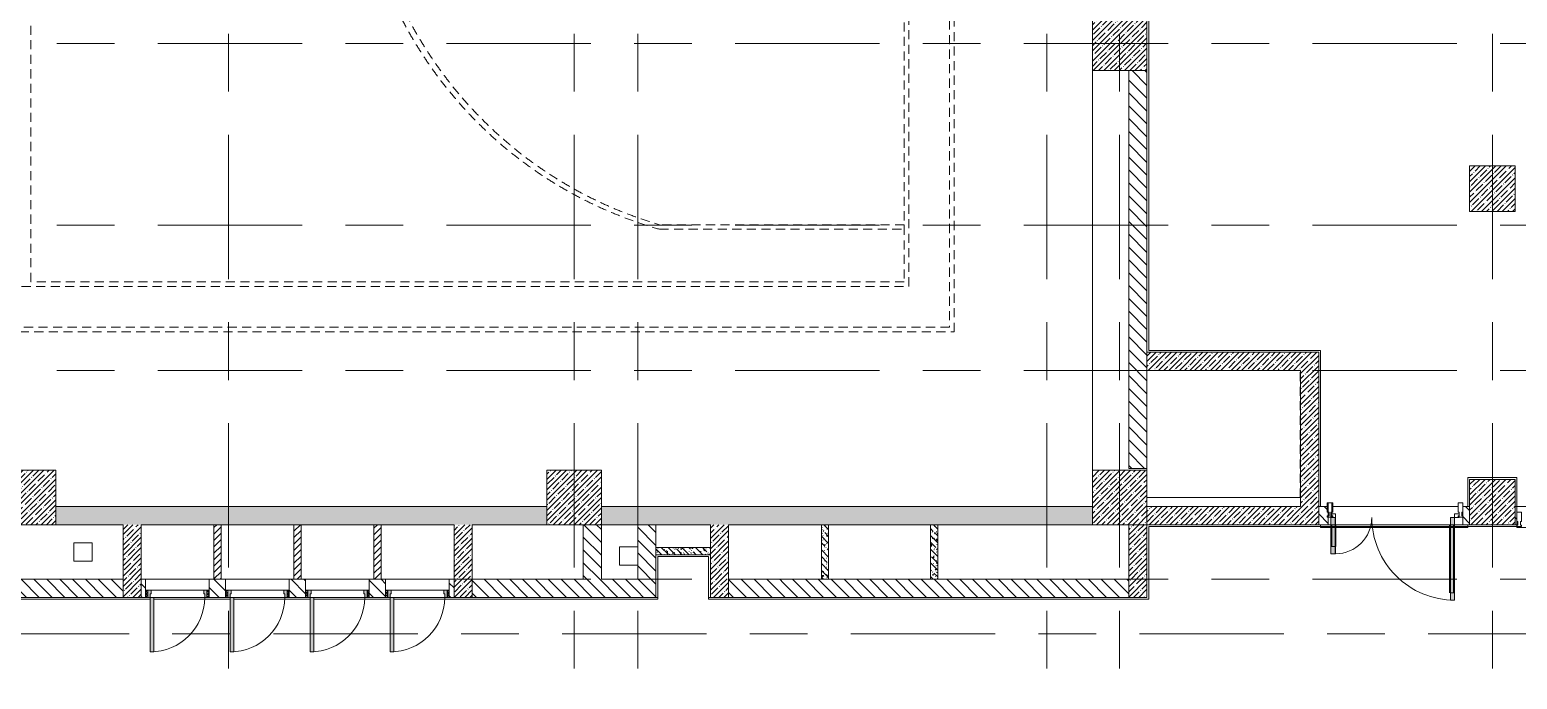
# Model space of a CAD drawing. Header units: millimetres. Extents: x 2623 to 216772, y -8553 to 29000.
# Drawn here: x 37088 to 53448, y 9999 to 17150 of the extents above; entities that cross this region are included whole.
import ezdxf

# ---------------------------------------------------------------- set-up
doc = ezdxf.new("R2010")
doc.units = ezdxf.units.MM
doc.linetypes.add('200_ШТРИХ__ш1_п0_6_', pattern=[160, 100, -60])
doc.linetypes.add('Осевая', pattern=[3175, 635, -476.25, 1587.5, -476.25])
for name, color, linetype, lineweight, true_color in [('A-DETL-GENF-4', 7, 'Continuous', 9, 0xaaaaaa), ('A-DETL-GENF-5', 7, 'Continuous', 9, 0xe2e2e2), ('A-DOOR-1', 7, 'Continuous', 9, 0xaaaaaa), ('A-DOOR-2', 7, 'Continuous', 9, 0xe2e2e2), ('A-DOOR-FRAM-1', 7, 'Continuous', 9, 0xe2e2e2), ('A-DOOR-FRAM-2', 7, 'Continuous', 9, 0xaaaaaa), ('A-FLOR-1', 7, 'Continuous', 9, 0xaaaaaa), ('I-WALL-1', 7, 'Continuous', 9, 0x787878)]:
    doc.layers.add(name, color=color, linetype=linetype, lineweight=lineweight, true_color=true_color)
for name, color, linetype, lineweight in [('A-DETL-MBND-1', 7, '200_ШТРИХ__ш1_п0_6_', 9), ('A-GLAZ-CWMG', 7, 'Continuous', 9), ('A-WALL-1', 7, 'Continuous', 13), ('I-WALL', 7, 'Continuous', 9), ('S-COLS', 7, 'Continuous', 9), ('Оси-2', 7, 'Осевая', 9)]:
    doc.layers.add(name, color=color, linetype=linetype, lineweight=lineweight)
pattern_1 = [(135, (-17385.51, 0), (-70.71068, -70.71068), [])]
pattern_2 = [(45, (-17385.51, 0), (-57.02463, 57.02463), []), (45, (-17328.49, 0), (-57.02463, 57.02463), [100.806, -20.161, 3.353, -16.808])]
pattern_3 = [(135, (-17385.51, 0), (-75.43415, -75.43415), [106.68, -17.78, 3.556, -17.78]), (135, (-17385.51, 75.39), (-75.43415, -75.43415), []), (50, (-17385.51, 0), (127.52922, -11.15758), [13.335, -146.685]), (355, (-17385.51, 0), (-24.66966, 133.74002), [10.668, -117.348]), (100.451, (-17374.89, -0.93), (102.85973, 122.58178), [11.333, -124.663]), (46.184, (-17385.51, 35.56), (189.75516, -29.43036), [20.002, -220.027]), (96.636, (-17369.7, 33.1), (166.1822, 173.1996), [17, -186.995]), (351.184, (-17385.51, 35.56), (166.18393, 173.1976), [16.002, -176.022]), (21, (-17367.73, 26.67), (106.13027, -71.58603), [13.335, -146.685]), (326, (-17367.73, 26.67), (43.26188, 128.93175), [10.668, -117.348]), (71.451, (-17358.89, 20.7), (149.39198, 57.34505), [11.333, -124.663]), (37.5, (-17385.513, 0), (2.162228, 59.188357), [3.353, -112.573, 3.353, -115.773, -117.792]), (37.5, (-17385.513, 0), (2.162228, 59.188357), [-235.052, 3.353, -114.44]), (7.5, (-17385.51, 0), (46.77386, 70.12615), [3.353, -64.567, 3.353, -109.906, -44.894]), (7.5, (-17385.51, 0), (46.77386, 70.12615), [-181.178, 3.353, -41.542]), (327.5, (-17425.16, 0), (94.91367, -4.010093), [3.353, -41.097, 3.353, -135.331, -184.023]), (327.5, (-17425.16, 0), (94.91367, -4.010093), [-183.134, 3.353, -180.67]), (317.5, (-17442.94, 0), (103.69057, 17.79882), [3.353, -54.432, 3.353, -88.748, -130.683]), (317.5, (-17442.94, 0), (103.69057, 17.79882), [-149.885, 3.353, -127.33])]
pattern_4 = [(45, (-17385.513, 0), (-35.35534, 35.35534), [])]

# ---------------------------------------------------------------- blocks, each defined once
blk = doc.blocks.new('BSC_Колонна _Прямоугольная - 600х600-23205240-План монтажа стен и перегородок 3 этажа в осях 12-23')
at = {"layer": 'S-COLS'}
h = blk.add_hatch(dxfattribs=at)
h.set_pattern_fill('FP_18', color=256, style=0, pattern_type=2)
h.set_pattern_definition([(45, (-66460, -12000), (-57.02463, 57.02463), []), (45, (-66402.975, -12000), (-57.02463, 57.02463), [100.806, -20.161, 3.353, -16.808])])
h.paths.add_polyline_path([(-300, -300), (300, -300), (300, 300), (-300, 300), (-300, -177)])
for p, q in [((300, 300), (-300, 300)), ((-300, 300), (-300, -300)), ((300, -300), (300, 300)), ((-300, -300), (300, -300))]:
    blk.add_line(p, q, dxfattribs=at)
blk = doc.blocks.new('BSC_Колонна _Прямоугольная - 600х600-V14-План монтажа стен и перегородок 3 этажа в осях 12-23')
at = {"layer": 'S-COLS'}
h = blk.add_hatch(dxfattribs=at)
h.set_pattern_fill('FP_19', color=256, style=0, pattern_type=2)
h.set_pattern_definition([(45, (-66460, -17000), (-57.02463, 57.02463), []), (45, (-66402.975, -17000), (-57.02463, 57.02463), [100.806, -20.161, 3.353, -16.808])])
h.paths.add_polyline_path([(-300, -300), (300, -300), (300, 300), (-300, 300), (-300, 7)])
for p, q in [((300, 300), (-300, 300)), ((-300, 300), (-300, -300)), ((300, -300), (300, 300)), ((-300, -300), (300, -300))]:
    blk.add_line(p, q, dxfattribs=at)
blk = doc.blocks.new('BSC_Колонна _Прямоугольная - 600х600-23205375-План монтажа стен и перегородок 3 этажа в осях 12-23')
at = {"layer": 'S-COLS'}
h = blk.add_hatch(dxfattribs=at)
h.set_pattern_fill('FP_25', color=256, style=0, pattern_type=2)
h.set_pattern_definition([(45, (-54460, -12000), (-57.02463, 57.02463), []), (45, (-54402.975, -12000), (-57.02463, 57.02463), [100.806, -20.161, 3.353, -16.808])])
h.paths.add_polyline_path([(-300, -300), (300, -300), (300, 300), (-300, 300), (-300, -177)])
for p, q in [((300, 300), (-300, 300)), ((-300, 300), (-300, -300)), ((300, -300), (300, 300)), ((-300, -300), (300, -300))]:
    blk.add_line(p, q, dxfattribs=at)
blk = doc.blocks.new('BSC_Колонна _Прямоугольная - 600х600-V20-План монтажа стен и перегородок 3 этажа в осях 12-23')
at = {"layer": 'S-COLS'}
h = blk.add_hatch(dxfattribs=at)
h.set_pattern_fill('FP_32', color=256, style=0, pattern_type=2)
h.set_pattern_definition([(45, (-60460, -12000), (-57.02463, 57.02463), []), (45, (-60402.975, -12000), (-57.02463, 57.02463), [100.806, -20.161, 3.353, -16.808])])
h.paths.add_polyline_path([(-300, -300), (300, -300), (300, 300), (-300, 300), (-300, -177)])
for p, q in [((300, 300), (-300, 300)), ((-300, 300), (-300, -300)), ((300, -300), (300, 300)), ((-300, -300), (300, -300))]:
    blk.add_line(p, q, dxfattribs=at)
blk = doc.blocks.new('BSC_Колонна _Прямоугольная - 500х500-V28-План монтажа стен и перегородок 3 этажа в осях 12-23')
at = {"layer": 'S-COLS'}
h = blk.add_hatch(dxfattribs=at)
h.set_pattern_fill('FP_43', color=256, style=0, pattern_type=2)
h.set_pattern_definition([(45, (-70560, -15400), (-57.02463, 57.02463), []), (45, (-70502.975, -15400), (-57.02463, 57.02463), [100.806, -20.161, 3.353, -16.808])])
h.paths.add_polyline_path([(-250, -250), (250, -250), (250, 250), (-250, 250)])
for p, q in [((250, 250), (-250, 250)), ((-250, 250), (-250, -250)), ((250, -250), (250, 250)), ((-250, -250), (250, -250))]:
    blk.add_line(p, q, dxfattribs=at)
blk = doc.blocks.new('110_Дверь_СКБ_1Ст - д-18 700x2100h_Технический шкаф ЭОМ и СС-V34-План монтажа стен и перегородок 3 этажа в осях 12-23')
at = {"layer": 'A-DOOR-1'}
h = blk.add_hatch(dxfattribs=at)
h.set_pattern_fill('FP_48', color=256, style=0, pattern_type=2)
h.set_pattern_definition([(135, (1951.41, 164.685), (-14.14214, -14.14214), []), (225, (1951.41, 164.685), (14.14214, -14.14214), [])])
h.paths.add_polyline_path([(362.5, 100), (337.5, 100), (337.5, 20), (362.5, 20), (362.5, 40.9)])
at = {"layer": 'A-DOOR-2'}
h = blk.add_hatch(color=256, dxfattribs=at)
h.paths.add_polyline_path([(-312.5, 100), (-312.5, 20), (-277.5, 20), (-277.5, 60), (-287.5, 60), (-287.5, 100)])
h.paths.add_polyline_path([(337.5, 100), (312.5, 100), (312.5, 60), (302.5, 60), (302.5, 20), (337.5, 20), (337.5, 40.9)])
at = {"layer": 'A-DOOR-FRAM-1'}
blk.add_hatch(color=256, dxfattribs=at).paths.add_polyline_path([(272.5, 700), (272.5, 100), (312.5, 100), (312.5, 700)])
at = {"layer": 'A-DOOR-FRAM-2'}
h = blk.add_hatch(dxfattribs=at)
h.set_pattern_fill('FP_49', color=256, style=0, pattern_type=2)
h.set_pattern_definition([(45, (-171.384, 164.685), (-14.1421, 14.1421), []), (135, (-171.384, 164.685), (-14.1421, -14.1421), [])])
h.paths.add_polyline_path([(-312.5, 100), (-337.5, 100), (-337.5, 20), (-312.5, 20), (-312.5, 40.9)])
at = {"layer": 'A-DOOR-1'}
for p, q in [((312.5, 700), (272.5, 700)), ((272.5, 700), (272.5, 100)), ((312.5, 100), (312.5, 700)), ((272.5, 100), (312.5, 100))]:
    blk.add_line(p, q, dxfattribs=at)
blk.add_arc((312.5, 100), 600, 90, 180, dxfattribs=at)
at = {"layer": 'A-DOOR-FRAM-2'}
for p, q in [((-312.5, 100), (-337.5, 100)), ((-337.5, 100), (-337.5, 20)), ((-337.5, 20), (-312.5, 20)), ((-287.5, 100), (-312.5, 100)), ((-312.5, 100), (-312.5, 20)), ((-312.5, 20), (-312.5, 100)), ((-312.5, 20), (-277.5, 20)), ((-287.5, 60), (-287.5, 100)), ((-287.5, 100), (272.5, 100)), ((-277.5, 60), (-287.5, 60)), ((-277.5, 20), (-277.5, 60)), ((302.5, 20), (-277.5, 20)), ((312.5, 60), (302.5, 60)), ((302.5, 60), (302.5, 20)), ((302.5, 20), (337.5, 20)), ((312.5, 100), (312.5, 60)), ((337.5, 100), (312.5, 100)), ((337.5, 20), (337.5, 100)), ((362.5, 100), (337.5, 100)), ((337.5, 100), (337.5, 20)), ((337.5, 20), (362.5, 20)), ((362.5, 20), (362.5, 100))]:
    blk.add_line(p, q, dxfattribs=at)
blk = doc.blocks.new('Прямоугольный импост - Импост структурный с накладкой - 160мм Темный-33326475-План монтажа стен и перегородок 3 этажа в осях 12-23')
at = {"layer": 'A-GLAZ-CWMG'}
for p, q in [((-50, 40), (-50, 140)), ((-50, 140), (0, 140)), ((-40, 40), (-50, 40)), ((-50, -17), (-50, 0)), ((-50, 0), (-40, 0)), ((-40, 0), (-40, 40)), ((-10, 40), (-10, 0)), ((0, 40), (-10, 40)), ((-10, 0), (0, 0)), ((0, 140), (0, 40)), ((0, 0), (0, -17)), ((0, -17), (-50, -17))]:
    blk.add_line(p, q, dxfattribs=at)
blk = doc.blocks.new('Дверь_Витражная_остекление_ - ВВ-6 остекление-32274838-План монтажа стен и перегородок 3 этажа в осях 12-23')
at = {"layer": 'A-DETL-GENF-5'}
for points in [[(-655, 930), (-655, 20), (-610, 20), (-610, 930)], [(660, 420), (660, 20), (705, 20), (705, 420), (666, 420)]]:
    blk.add_hatch(color=256, dxfattribs=at).paths.add_polyline_path(points)
at = {"layer": 'A-DETL-GENF-4'}
for p, q in [((-655, 930), (-610, 930)), ((-655, 930), (-655, 20)), ((-610, 930), (-655, 930)), ((-655, 930), (-655, 20)), ((-655, 850), (-610, 850)), ((-645, 850), (-645, 100)), ((-610, 930), (-610, 20)), ((-610, 20), (-610, 930)), ((-601, 850), (-601, 100)), ((651, 340), (651, 100)), ((705, 420), (660, 420)), ((660, 420), (660, 20)), ((705, 420), (660, 420)), ((660, 420), (660, 20)), ((705, 340), (660, 340)), ((695, 340), (695, 100)), ((705, 420), (705, 20)), ((705, 20), (705, 420)), ((-655, 100), (-610, 100)), ((-610, 20), (-655, 20)), ((-655, 20), (-610, 20)), ((705, 100), (660, 100))]:
    blk.add_line(p, q, dxfattribs=at)
at = {"layer": 'A-DOOR-1'}
for p, q in [((-655, 930), (-655, 20)), ((655, 420), (655, 20)), ((-655, 20), (-705, 20)), ((-705, 20), (-705, -20)), ((-655, -20), (-655, 20)), ((705, 20), (655, 20)), ((655, 20), (655, -20)), ((705, -20), (705, 20)), ((-705, -20), (-655, -20)), ((655, -20), (705, -20))]:
    blk.add_line(p, q, dxfattribs=at)
for centre, radius, start, end in [((-655, 20), 910, 360, 90), ((655, 20), 400, 90, 180)]:
    blk.add_arc(centre, radius, start, end, dxfattribs=at)
blk = doc.blocks.new('Прямоугольный импост - Импост структурный с накладкой - 160мм Темный-33326241-План монтажа стен и перегородок 3 этажа в осях 12-23')
at = {"layer": 'A-GLAZ-CWMG'}
for p, q in [((-25, 40), (-25, 140)), ((-25, 140), (25, 140)), ((-15, 40), (-25, 40)), ((-25, -17), (-25, 0)), ((-25, 0), (-15, 0)), ((-15, 0), (-15, 40)), ((15, 40), (15, 0)), ((25, 40), (15, 40)), ((15, 0), (25, 0)), ((25, 140), (25, 40)), ((25, 0), (25, -17)), ((25, -17), (-25, -17))]:
    blk.add_line(p, q, dxfattribs=at)
blk = doc.blocks.new('Прямоугольный импост - Импост структурный с накладкой - 160мм Темный-33326242-План монтажа стен и перегородок 3 этажа в осях 12-23')
at = {"layer": 'A-GLAZ-CWMG'}
for p, q in [((0, 140), (-50, 140)), ((-50, 140), (-50, 40)), ((-50, 40), (-40, 40)), ((-40, 0), (-50, 0)), ((-50, 0), (-50, -17)), ((-40, 40), (-40, 0)), ((-10, 0), (-10, 40)), ((-10, 40), (0, 40)), ((0, 0), (-10, 0)), ((0, 40), (0, 140)), ((0, -17), (0, 0)), ((-50, -17), (0, -17))]:
    blk.add_line(p, q, dxfattribs=at)
blk = doc.blocks.new('Прямоугольный импост - Импост структурный с накладкой - 160мм Темный-33326237-План монтажа стен и перегородок 3 этажа в осях 12-23')
at = {"layer": 'A-GLAZ-CWMG'}
for p, q in [((-50, 40), (-50, 140)), ((-50, 140), (0, 140)), ((-40, 40), (-50, 40)), ((-50, -17), (-50, 0)), ((-50, 0), (-40, 0)), ((-40, 0), (-40, 40)), ((-10, 40), (-10, 0)), ((0, 40), (-10, 40)), ((-10, 0), (0, 0)), ((0, 140), (0, 40)), ((0, 0), (0, -17)), ((0, -17), (-50, -17))]:
    blk.add_line(p, q, dxfattribs=at)

msp = doc.modelspace()

# ---------------------------------------------------------------- hatches: boundary and pattern name
at = {"layer": 'I-WALL'}
h = msp.add_hatch(dxfattribs=at)
h.set_pattern_fill('FP_24', color=256, style=0, pattern_type=2)
h.set_pattern_definition(pattern_1)
h.paths.add_polyline_path([(49374.5, 12320), (49374.5, 16700), (49174.5, 16700), (49174.5, 12320)])
h.paths.add_polyline_path([(49374.5, 17300), (49374.5, 26500), (49174.5, 26500), (49174.5, 17300)])
h = msp.add_hatch(dxfattribs=at)
h.set_pattern_fill('FP_20', color=256, style=0, pattern_type=2)
h.set_pattern_definition(pattern_2)
h.paths.add_polyline_path([(51064.5, 13400), (51064.5, 13600), (49374.5, 13600), (49374.5, 13400), (49983.7, 13400)])
h = msp.add_hatch(dxfattribs=at)
h.set_pattern_fill('FP_20', color=256, style=0, pattern_type=2)
h.set_pattern_definition(pattern_2)
h.paths.add_polyline_path([(51074.3, 11700), (51264.5, 11700), (51264.5, 13600), (51064.5, 13600), (51064.5, 11700)])
h = msp.add_hatch(dxfattribs=at)
h.set_pattern_fill('FP_20', color=256, style=0, pattern_type=2)
h.set_pattern_definition(pattern_2)
h.paths.add_polyline_path([(46994.5, 11700), (48774.5, 11700), (48774.5, 11900), (43374.5, 11900), (43374.5, 11700), (45874.5, 11700)])
h.paths.add_polyline_path([(42774.5, 11700), (42774.5, 11900), (37374.5, 11900), (37374.5, 11700), (42713, 11700)])
h = msp.add_hatch(dxfattribs=at)
h.set_pattern_fill('FP_20', color=256, style=0, pattern_type=2)
h.set_pattern_definition(pattern_2)
h.paths.add_polyline_path([(51064.5, 11700), (51064.5, 11900), (49374.5, 11900), (49374.5, 11700), (50710.7, 11700)])
h = msp.add_hatch(dxfattribs=at)
h.set_pattern_fill('FP_24', color=256, style=0, pattern_type=2)
h.set_pattern_definition(pattern_1)
h.paths.add_polyline_path([(56154.5, 11700), (56154.5, 11900), (56134.5, 11900), (56134.5, 11700)])
h.paths.add_polyline_path([(52924.5, 11700), (52924.5, 11900), (52848.5, 11900), (52848.5, 11700), (52891.9, 11700)])
h.paths.add_polyline_path([(53444.5, 11700), (53444.5, 11900), (53424.5, 11900), (53424.5, 11700)])
h.paths.add_polyline_path([(51368.5, 11700), (51368.5, 11900), (51264.5, 11900), (51264.5, 11700)])
h = msp.add_hatch(dxfattribs=at)
h.set_pattern_fill('FP_20', color=256, style=0, pattern_type=2)
h.set_pattern_definition(pattern_2)
h.paths.add_polyline_path([(38114.5, 10900), (38314.5, 10900), (38314.5, 11700), (38114.5, 11700), (38114.5, 10959.1)])
h = msp.add_hatch(dxfattribs=at)
h.set_pattern_fill('FP_40', color=256, style=0, pattern_type=2)
h.set_pattern_definition(pattern_4)
h.paths.add_polyline_path([(39193.7, 11100), (39193.7, 11700), (39113.7, 11700), (39113.7, 11100)])
h = msp.add_hatch(dxfattribs=at)
h.set_pattern_fill('FP_40', color=256, style=0, pattern_type=2)
h.set_pattern_definition(pattern_4)
h.paths.add_polyline_path([(40073.7, 11100), (40073.7, 11700), (39993.7, 11700), (39993.7, 11100)])
h = msp.add_hatch(dxfattribs=at)
h.set_pattern_fill('FP_40', color=256, style=0, pattern_type=2)
h.set_pattern_definition(pattern_4)
h.paths.add_polyline_path([(40953.7, 11100), (40953.7, 11700), (40873.7, 11700), (40873.7, 11100)])
h = msp.add_hatch(dxfattribs=at)
h.set_pattern_fill('FP_20', color=256, style=0, pattern_type=2)
h.set_pattern_definition(pattern_2)
h.paths.add_polyline_path([(41954.5, 10900), (41954.5, 11700), (41754.5, 11700), (41754.5, 10900)])
h = msp.add_hatch(dxfattribs=at)
h.set_pattern_fill('FP_24', color=256, style=0, pattern_type=2)
h.set_pattern_definition(pattern_1)
h.paths.add_polyline_path([(43374.5, 11100), (43374.5, 11700), (43174.5, 11700), (43174.5, 11100)])
h = msp.add_hatch(dxfattribs=at)
h.set_pattern_fill('FP_24', color=256, style=0, pattern_type=2)
h.set_pattern_definition(pattern_1)
h.paths.add_polyline_path([(43974.5, 10900), (43974.5, 11700), (43774.5, 11700), (43774.5, 10900)])
h = msp.add_hatch(dxfattribs=at)
h.set_pattern_fill('FP_20', color=256, style=0, pattern_type=2)
h.set_pattern_definition(pattern_2)
h.paths.add_polyline_path([(44774.5, 10900), (44774.5, 11700), (44574.5, 11700), (44574.5, 10900)])
h = msp.add_hatch(dxfattribs=at)
h.set_pattern_fill('FP_20', color=256, style=0, pattern_type=2)
h.set_pattern_definition(pattern_2)
h.paths.add_polyline_path([(49374.5, 10900), (49374.5, 11700), (49174.5, 11700), (49174.5, 10900)])
h = msp.add_hatch(dxfattribs=at)
h.set_pattern_fill('FP_24', color=256, style=0, pattern_type=2)
h.set_pattern_definition(pattern_1)
h.paths.add_polyline_path([(43774.5, 10900), (43774.5, 11100), (41954.5, 11100), (41954.5, 10900), (42713, 10900)])
h.paths.add_polyline_path([(40122.3, 10900), (40122.3, 11100), (39942.3, 11100), (39942.3, 10900)])
h.paths.add_polyline_path([(41002.3, 10900), (41002.3, 11100), (40822.3, 11100), (40822.3, 10900)])
h.paths.add_polyline_path([(41754.5, 10900), (41754.5, 11100), (41702.3, 11100), (41702.3, 10900)])
h.paths.add_polyline_path([(39242.3, 10900), (39242.3, 11100), (39062.3, 11100), (39062.3, 10900), (39077.7, 10900)])
h.paths.add_polyline_path([(38362.3, 10900), (38362.3, 11100), (38314.5, 11100), (38314.5, 10900), (38350.7, 10900)])
h.paths.add_polyline_path([(38114.5, 10900), (38114.5, 11100), (34524.5, 11100), (34524.5, 10900), (36896.5, 10900)])
h.paths.add_polyline_path([(34324.5, 10900), (34324.5, 11100), (27374.5, 11100), (27374.5, 10900), (32534.2, 10900)])
h = msp.add_hatch(dxfattribs=at)
h.set_pattern_fill('FP_24', color=256, style=0, pattern_type=2)
h.set_pattern_definition(pattern_1)
h.paths.add_polyline_path([(45374.5, 10900), (45374.5, 11100), (44774.5, 11100), (44774.5, 10900)])
h = msp.add_hatch(dxfattribs=at)
h.set_pattern_fill('FP_24', color=256, style=0, pattern_type=2)
h.set_pattern_definition(pattern_1)
h.paths.add_polyline_path([(49174.5, 10900), (49174.5, 11100), (45374.5, 11100), (45374.5, 10900), (47075.4, 10900)])
at = {"layer": 'I-WALL-1'}
h = msp.add_hatch(dxfattribs=at)
h.set_pattern_fill('FP_27', color=256, style=0, pattern_type=2)
h.set_pattern_definition(pattern_3)
h.paths.add_polyline_path([(45874.5, 11100), (45874.5, 11700), (45794.5, 11700), (45794.5, 11100)])
h = msp.add_hatch(dxfattribs=at)
h.set_pattern_fill('FP_27', color=256, style=0, pattern_type=2)
h.set_pattern_definition(pattern_3)
h.paths.add_polyline_path([(47074.5, 11100), (47074.5, 11700), (46994.5, 11700), (46994.5, 11100)])
h = msp.add_hatch(dxfattribs=at)
h.set_pattern_fill('FP_27', color=256, style=0, pattern_type=2)
h.set_pattern_definition(pattern_3)
h.paths.add_polyline_path([(44574.5, 11370), (44574.5, 11450), (43974.5, 11450), (43974.5, 11370), (44167.2, 11370)])
at = {"layer": 'S-COLS'}
h = msp.add_hatch(dxfattribs=at)
h.set_pattern_fill('FP_20', color=256, style=0, pattern_type=2)
h.set_pattern_definition(pattern_2)
h.paths.add_polyline_path([(52924.5, 11700), (53424.5, 11700), (53424.5, 12200), (52924.5, 12200), (52924.5, 11823.1)])

# ---------------------------------------------------------------- linework, layer by layer
at = {"layer": 'A-DETL-MBND-1'}
for p, q in [((47204.5, 24931.3), (47204.5, 13874.4)), ((47254.5, 13824.4), (47254.5, 24981.3)), ((37101.3, 14374.4), (37101.3, 24431.3)), ((46704.5, 24431.3), (46704.5, 14374.4)), ((46754.5, 14324.4), (46754.5, 24481.3)), ((46704.5, 15002.8), (44014.8, 15002.8)), ((44014.8, 14952.8), (46704.5, 14952.8)), ((46704.5, 14952.8), (46704.5, 15002.8)), ((27398.1, 14324.4), (46754.5, 14324.4)), ((46704.5, 14374.4), (37101.3, 14374.4)), ((26898.1, 13824.4), (47254.5, 13824.4)), ((47204.5, 13874.4), (26948.1, 13874.4)), ((51059.5, 12000), (51059.5, 13400))]:
    msp.add_line(p, q, dxfattribs=at)
for centre, radius, start, end in [((45269.5, 19382.8), 4604.2, 105.81331, 254.18669), ((45299, 19382.8), 4564.4, 106.34112, 253.65888)]:
    msp.add_arc(centre, radius, start, end, dxfattribs=at)
at = {"layer": 'A-FLOR-1'}
for p, q in [((49394.5, 26880), (49394.5, 13620)), ((48774.5, 16700), (48774.5, 12300)), ((49394.5, 13620), (51284.5, 13620)), ((51284.5, 13620), (51284.5, 11900)), ((49374.5, 12300), (49374.5, 12320)), ((52904.5, 11900), (52904.5, 12220)), ((52904.5, 12220), (53444.5, 12220)), ((53444.5, 12220), (53444.5, 11900)), ((51064.5, 12000), (49374.5, 12000)), ((53444.5, 11680), (49394.5, 11680)), ((49394.5, 11680), (49394.5, 10880)), ((51284.5, 11700), (51284.5, 11669)), ((51284.5, 11669), (52904.5, 11669)), ((52904.5, 11669), (52904.5, 11700)), ((53444.5, 11700), (53444.5, 11697)), ((53444.5, 11680), (53444.5, 11669)), ((53444.5, 11669), (56134.5, 11669)), ((37574.5, 11500), (37774.5, 11500)), ((37574.5, 11300), (37574.5, 11500)), ((37774.5, 11500), (37774.5, 11300)), ((43574.5, 11457), (43774.5, 11457)), ((43574.5, 11257), (43574.5, 11457)), ((37774.5, 11300), (37574.5, 11300)), ((44553.5, 11350), (43994.5, 11350)), ((43994.5, 11350), (43994.5, 10880)), ((44553.5, 10880), (44553.5, 11350)), ((43774.5, 11257), (43574.5, 11257)), ((38412.3, 10880), (25014.5, 10880)), ((39292.3, 10880), (38452.3, 10880)), ((40172.3, 10880), (39332.3, 10880)), ((41052.3, 10880), (40212.3, 10880)), ((43994.5, 10880), (41092.3, 10880)), ((43994.5, 10900), (43974.5, 10900)), ((44574.5, 10900), (44553.5, 10900)), ((49394.5, 10880), (44553.5, 10880))]:
    msp.add_line(p, q, dxfattribs=at)
at = {"layer": 'A-WALL-1'}
for p, q in [((51264.5, 11900), (51264.5, 11700)), ((39193.7, 11700), (39113.7, 11700)), ((40073.7, 11700), (39993.7, 11700)), ((40953.7, 11700), (40873.7, 11700)), ((43974.5, 11700), (43774.5, 11700)), ((45874.5, 11700), (45794.5, 11700)), ((47074.5, 11700), (46994.5, 11700)), ((43974.5, 11450), (43974.5, 11370)), ((44574.5, 11370), (44574.5, 11450)), ((38114.5, 10900), (38114.5, 11100)), ((38314.5, 10900), (38314.5, 11100)), ((39113.7, 11100), (39193.7, 11100)), ((39993.7, 11100), (40073.7, 11100)), ((40873.7, 11100), (40953.7, 11100)), ((41754.5, 10900), (41754.5, 11100)), ((41954.5, 10900), (41954.5, 11100)), ((44774.5, 10900), (44774.5, 11100)), ((45794.5, 11100), (45874.5, 11100)), ((46994.5, 11100), (47074.5, 11100)), ((49174.5, 11100), (49174.5, 10900))]:
    msp.add_line(p, q, dxfattribs=at)
at = {"layer": 'I-WALL'}
for p, q in [((49174.5, 16700), (49174.5, 12320)), ((49374.5, 12320), (49374.5, 16700)), ((51264.5, 13600), (49374.5, 13600)), ((51264.5, 11900), (51264.5, 13600)), ((49374.5, 13400), (51064.5, 13400)), ((51064.5, 13400), (51064.5, 11900)), ((49174.5, 12320), (49374.5, 12320)), ((42774.5, 11900), (37374.5, 11900)), ((48774.5, 11900), (43374.5, 11900)), ((51064.5, 11900), (49374.5, 11900)), ((51368.5, 11900), (51264.5, 11900)), ((51368.5, 11700), (51368.5, 11900)), ((51418.5, 11900), (52798.5, 11900)), ((52924.5, 11900), (52848.5, 11900)), ((52848.5, 11900), (52848.5, 11700)), ((52924.5, 11700), (52924.5, 11900)), ((53424.5, 11900), (53424.5, 11700)), ((53424.5, 11900), (56154.5, 11900)), ((53444.5, 11700), (53444.5, 11900)), ((37374.5, 11700), (38114.5, 11700)), ((38114.5, 11700), (38114.5, 11100)), ((38314.5, 11100), (38314.5, 11700)), ((38314.5, 11700), (39113.7, 11700)), ((39113.7, 11700), (39113.7, 11100)), ((39193.7, 11100), (39193.7, 11700)), ((39193.7, 11700), (39993.7, 11700)), ((39993.7, 11700), (39993.7, 11100)), ((40073.7, 11100), (40073.7, 11700)), ((40073.7, 11700), (40873.7, 11700)), ((40873.7, 11700), (40873.7, 11100)), ((40953.7, 11100), (40953.7, 11700)), ((40953.7, 11700), (41754.5, 11700)), ((41754.5, 11700), (41754.5, 11100)), ((41954.5, 11100), (41954.5, 11700)), ((41954.5, 11700), (42774.5, 11700)), ((43174.5, 11700), (43174.5, 11100)), ((43374.5, 11100), (43374.5, 11700)), ((43374.5, 11700), (43774.5, 11700)), ((43774.5, 11700), (43774.5, 11100)), ((43974.5, 11450), (43974.5, 11700)), ((43974.5, 11700), (44574.5, 11700)), ((44574.5, 11700), (44574.5, 11450)), ((44774.5, 11100), (44774.5, 11700)), ((44774.5, 11700), (45794.5, 11700)), ((45794.5, 11700), (45794.5, 11100)), ((45874.5, 11700), (46994.5, 11700)), ((45874.5, 11100), (45874.5, 11700)), ((46994.5, 11700), (46994.5, 11100)), ((47074.5, 11700), (48774.5, 11700)), ((47074.5, 11100), (47074.5, 11700)), ((49174.5, 11700), (49174.5, 11100)), ((49374.5, 10900), (49374.5, 11700)), ((49374.5, 11700), (51264.5, 11700)), ((52924.5, 11700), (51264.5, 11700)), ((53424.5, 11700), (53454.5, 11700)), ((44574.5, 11450), (43974.5, 11450)), ((43974.5, 11370), (44574.5, 11370)), ((43974.5, 10900), (43974.5, 11370)), ((44574.5, 11370), (44574.5, 10900)), ((38114.5, 11100), (36974.5, 11100)), ((38314.5, 11100), (39113.7, 11100)), ((38362.3, 10980), (38362.3, 11100)), ((39062.3, 11100), (39062.3, 10980)), ((39193.7, 11100), (39993.7, 11100)), ((39242.3, 10980), (39242.3, 11100)), ((39942.3, 11100), (39942.3, 10980)), ((40073.7, 11100), (40873.7, 11100)), ((40122.3, 10980), (40122.3, 11100)), ((40822.3, 11100), (40822.3, 10980)), ((40953.7, 11100), (41754.5, 11100)), ((41002.3, 10980), (41002.3, 11100)), ((41702.3, 11100), (41702.3, 10980)), ((43174.5, 11100), (41954.5, 11100)), ((43774.5, 11100), (43374.5, 11100)), ((45794.5, 11100), (44774.5, 11100)), ((46994.5, 11100), (45874.5, 11100)), ((49174.5, 11100), (47074.5, 11100)), ((24994.5, 10900), (38362.3, 10900)), ((39062.3, 10900), (39242.3, 10900)), ((39942.3, 10900), (40122.3, 10900)), ((40822.3, 10900), (41002.3, 10900)), ((41702.3, 10900), (43974.5, 10900)), ((44574.5, 10900), (49374.5, 10900))]:
    msp.add_line(p, q, dxfattribs=at)
at = {"layer": 'S-COLS'}
for p, q in [((53424.5, 12200), (52924.5, 12200)), ((52924.5, 12200), (52924.5, 11900)), ((53424.5, 11900), (53424.5, 12200)), ((52924.5, 11900), (52924.5, 11700)), ((53424.5, 11700), (53424.5, 11900)), ((52924.5, 11700), (53424.5, 11700))]:
    msp.add_line(p, q, dxfattribs=at)
at = {"layer": 'Оси-2'}
for p, q in [((39274.5, 593.7), (39274.5, 24898.1)), ((43074.5, 593.7), (43074.5, 24850)), ((43774.5, 593.7), (43774.5, 24850)), ((48274.5, 593.7), (48274.5, 24850)), ((49074.5, 593.7), (49074.5, 24850)), ((53174.5, 593.7), (53174.5, 24850)), ((21511, 17000), (64864.5, 17000)), ((21511, 15000), (64264.5, 15000)), ((21511, 13400), (64264.5, 13400)), ((21511, 11100), (64864.5, 11100)), ((22781, 10500), (64864.5, 10500))]:
    msp.add_line(p, q, dxfattribs=at)

# ---------------------------------------------------------------- block references
at = {"layer": 'A-DOOR-1', "rotation": 180}
for name, p in [('Дверь_Витражная_остекление_ - ВВ-6 остекление-32274838-План монтажа стен и перегородок 3 этажа в осях 12-23', (52103.5, 11800)), ('110_Дверь_СКБ_1Ст - д-18 700x2100h_Технический шкаф ЭОМ и СС-V34-План монтажа стен и перегородок 3 этажа в осях 12-23', (38724.8, 11000)), ('110_Дверь_СКБ_1Ст - д-18 700x2100h_Технический шкаф ЭОМ и СС-V34-План монтажа стен и перегородок 3 этажа в осях 12-23', (39604.8, 11000)), ('110_Дверь_СКБ_1Ст - д-18 700x2100h_Технический шкаф ЭОМ и СС-V34-План монтажа стен и перегородок 3 этажа в осях 12-23', (40484.8, 11000)), ('110_Дверь_СКБ_1Ст - д-18 700x2100h_Технический шкаф ЭОМ и СС-V34-План монтажа стен и перегородок 3 этажа в осях 12-23', (41364.8, 11000))]:
    msp.add_blockref(name, p, dxfattribs=at)
at = {"layer": 'A-GLAZ-CWMG', "extrusion": (0, 0, -1)}
for name, p in [('Прямоугольный импост - Импост структурный с накладкой - 160мм Темный-33326241-План монтажа стен и перегородок 3 этажа в осях 12-23', (-51383.5, 11800)), ('Прямоугольный импост - Импост структурный с накладкой - 160мм Темный-33326475-План монтажа стен и перегородок 3 этажа в осях 12-23', (-51368.5, 11800)), ('Прямоугольный импост - Импост структурный с накладкой - 160мм Темный-33326237-План монтажа стен и перегородок 3 этажа в осях 12-23', (-53444.5, 11697))]:
    msp.add_blockref(name, p, dxfattribs=at)
at = {"layer": 'A-GLAZ-CWMG'}
msp.add_blockref('Прямоугольный импост - Импост структурный с накладкой - 160мм Темный-33326242-План монтажа стен и перегородок 3 этажа в осях 12-23', (52848.5, 11800), dxfattribs=at)
at = {"layer": 'S-COLS'}
for name, p in [('BSC_Колонна _Прямоугольная - 600х600-V14-План монтажа стен и перегородок 3 этажа в осях 12-23', (49074.5, 17000)), ('BSC_Колонна _Прямоугольная - 500х500-V28-План монтажа стен и перегородок 3 этажа в осях 12-23', (53174.5, 15400)), ('BSC_Колонна _Прямоугольная - 600х600-23205375-План монтажа стен и перегородок 3 этажа в осях 12-23', (37074.5, 12000)), ('BSC_Колонна _Прямоугольная - 600х600-V20-План монтажа стен и перегородок 3 этажа в осях 12-23', (43074.5, 12000)), ('BSC_Колонна _Прямоугольная - 600х600-23205240-План монтажа стен и перегородок 3 этажа в осях 12-23', (49074.5, 12000))]:
    msp.add_blockref(name, p, dxfattribs=at)

doc.saveas('drawing.dxf')
